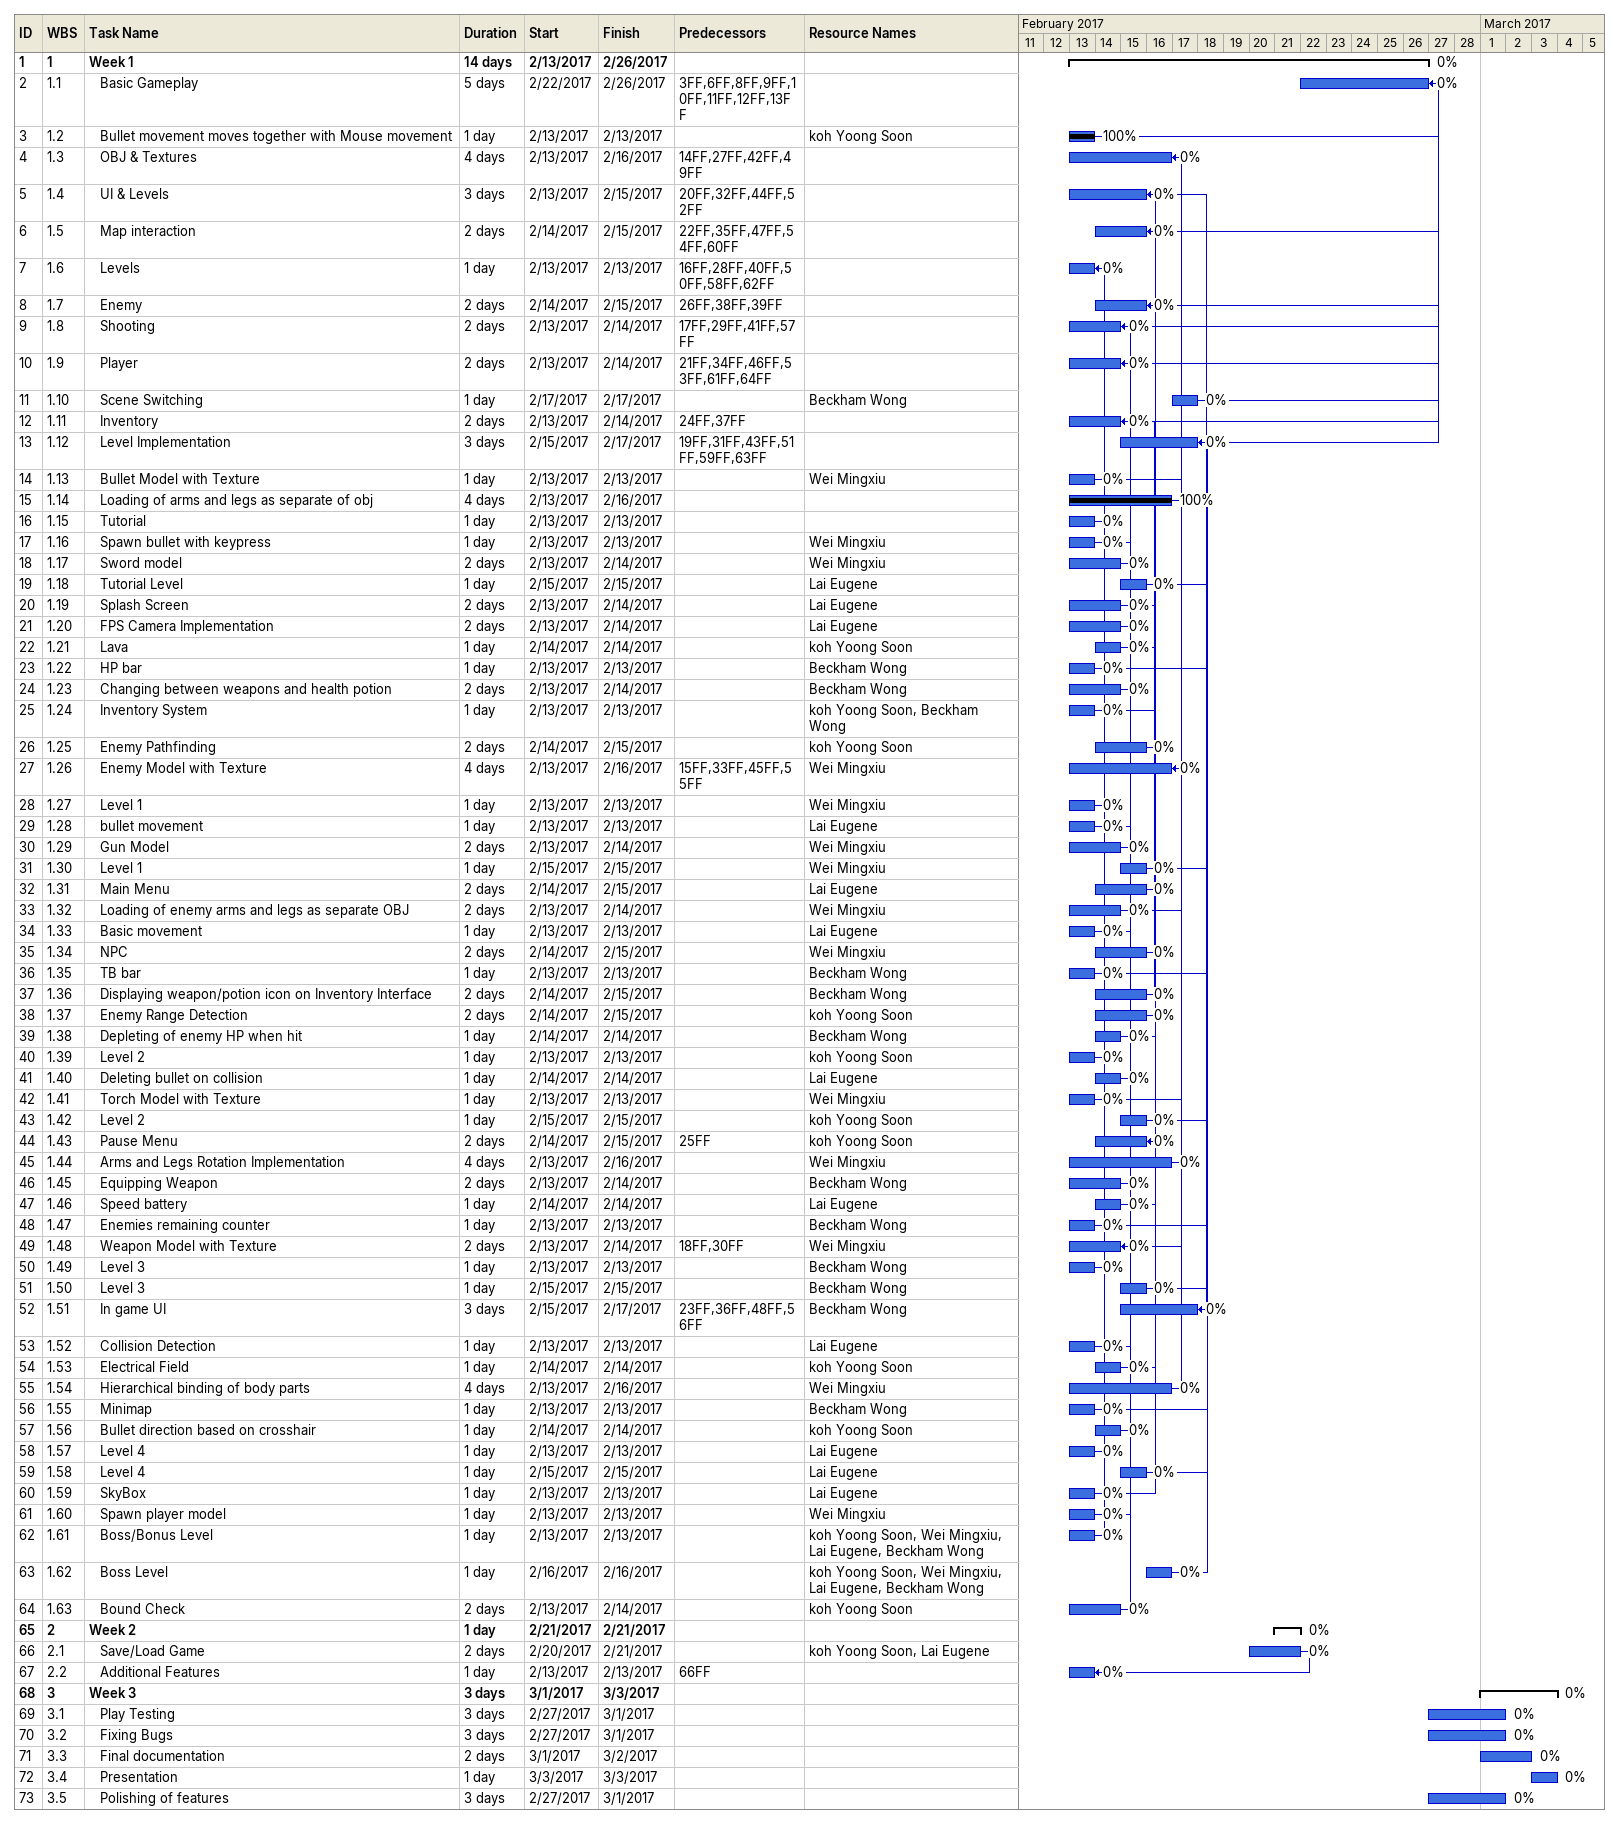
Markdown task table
| ID | WBS | Task | Duration | Start | Finish | Predecessors | Resources | % complete |
|---|---|---|---|---|---|---|---|---|
| 1 | 1 | **Week 1** | 14d | 2017-02-13 | 2017-02-26 |  |  | 0 |
| 2 | 1.1 | Basic Gameplay | 5d | 2017-02-22 | 2017-02-26 | 3FF, 6FF, 8FF, 9FF, 10FF, 11FF, 12FF, 13FF |  | 0 |
| 3 | 1.2 | Bullet movement moves together with Mouse movement | 1d | 2017-02-13 | 2017-02-13 |  | koh Yoong Soon | 100 |
| 4 | 1.3 | OBJ & Textures | 4d | 2017-02-13 | 2017-02-16 | 14FF, 27FF, 42FF, 49FF |  | 0 |
| 5 | 1.4 | UI & Levels | 3d | 2017-02-13 | 2017-02-15 | 20FF, 32FF, 44FF, 52FF |  | 0 |
| 6 | 1.5 | Map interaction | 2d | 2017-02-14 | 2017-02-15 | 22FF, 35FF, 47FF, 54FF, 60FF |  | 0 |
| 7 | 1.6 | Levels | 1d | 2017-02-13 | 2017-02-13 | 16FF, 28FF, 40FF, 50FF, 58FF, 62FF |  | 0 |
| 8 | 1.7 | Enemy | 2d | 2017-02-14 | 2017-02-15 | 26FF, 38FF, 39FF |  | 0 |
| 9 | 1.8 | Shooting | 2d | 2017-02-13 | 2017-02-14 | 17FF, 29FF, 41FF, 57FF |  | 0 |
| 10 | 1.9 | Player | 2d | 2017-02-13 | 2017-02-14 | 21FF, 34FF, 46FF, 53FF, 61FF, 64FF |  | 0 |
| 11 | 1.10 | Scene Switching | 1d | 2017-02-17 | 2017-02-17 |  | Beckham Wong | 0 |
| 12 | 1.11 | Inventory | 2d | 2017-02-13 | 2017-02-14 | 24FF, 37FF |  | 0 |
| 13 | 1.12 | Level Implementation | 3d | 2017-02-15 | 2017-02-17 | 19FF, 31FF, 43FF, 51FF, 59FF, 63FF |  | 0 |
| 14 | 1.13 | Bullet Model with Texture | 1d | 2017-02-13 | 2017-02-13 |  | Wei Mingxiu | 0 |
| 15 | 1.14 | Loading of arms and legs as separate of obj | 4d | 2017-02-13 | 2017-02-16 |  |  | 100 |
| 16 | 1.15 | Tutorial | 1d | 2017-02-13 | 2017-02-13 |  |  | 0 |
| 17 | 1.16 | Spawn bullet with keypress | 1d | 2017-02-13 | 2017-02-13 |  | Wei Mingxiu | 0 |
| 18 | 1.17 | Sword model | 2d | 2017-02-13 | 2017-02-14 |  | Wei Mingxiu | 0 |
| 19 | 1.18 | Tutorial Level | 1d | 2017-02-15 | 2017-02-15 |  | Lai Eugene | 0 |
| 20 | 1.19 | Splash Screen | 2d | 2017-02-13 | 2017-02-14 |  | Lai Eugene | 0 |
| 21 | 1.20 | FPS Camera Implementation | 2d | 2017-02-13 | 2017-02-14 |  | Lai Eugene | 0 |
| 22 | 1.21 | Lava | 1d | 2017-02-14 | 2017-02-14 |  | koh Yoong Soon | 0 |
| 23 | 1.22 | HP bar | 1d | 2017-02-13 | 2017-02-13 |  | Beckham Wong | 0 |
| 24 | 1.23 | Changing between weapons and health potion | 2d | 2017-02-13 | 2017-02-14 |  | Beckham Wong | 0 |
| 25 | 1.24 | Inventory System | 1d | 2017-02-13 | 2017-02-13 |  | koh Yoong Soon, Beckham Wong | 0 |
| 26 | 1.25 | Enemy Pathfinding | 2d | 2017-02-14 | 2017-02-15 |  | koh Yoong Soon | 0 |
| 27 | 1.26 | Enemy Model with Texture | 4d | 2017-02-13 | 2017-02-16 | 15FF, 33FF, 45FF, 55FF | Wei Mingxiu | 0 |
| 28 | 1.27 | Level 1 | 1d | 2017-02-13 | 2017-02-13 |  | Wei Mingxiu | 0 |
| 29 | 1.28 | bullet movement | 1d | 2017-02-13 | 2017-02-13 |  | Lai Eugene | 0 |
| 30 | 1.29 | Gun Model | 2d | 2017-02-13 | 2017-02-14 |  | Wei Mingxiu | 0 |
| 31 | 1.30 | Level 1 | 1d | 2017-02-15 | 2017-02-15 |  | Wei Mingxiu | 0 |
| 32 | 1.31 | Main Menu | 2d | 2017-02-14 | 2017-02-15 |  | Lai Eugene | 0 |
| 33 | 1.32 | Loading of enemy arms and legs as separate OBJ | 2d | 2017-02-13 | 2017-02-14 |  | Wei Mingxiu | 0 |
| 34 | 1.33 | Basic movement | 1d | 2017-02-13 | 2017-02-13 |  | Lai Eugene | 0 |
| 35 | 1.34 | NPC | 2d | 2017-02-14 | 2017-02-15 |  | Wei Mingxiu | 0 |
| 36 | 1.35 | TB bar | 1d | 2017-02-13 | 2017-02-13 |  | Beckham Wong | 0 |
| 37 | 1.36 | Displaying weapon/potion icon on Inventory Interface | 2d | 2017-02-14 | 2017-02-15 |  | Beckham Wong | 0 |
| 38 | 1.37 | Enemy Range Detection | 2d | 2017-02-14 | 2017-02-15 |  | koh Yoong Soon | 0 |
| 39 | 1.38 | Depleting of enemy HP when hit | 1d | 2017-02-14 | 2017-02-14 |  | Beckham Wong | 0 |
| 40 | 1.39 | Level 2 | 1d | 2017-02-13 | 2017-02-13 |  | koh Yoong Soon | 0 |
| 41 | 1.40 | Deleting bullet on collision | 1d | 2017-02-14 | 2017-02-14 |  | Lai Eugene | 0 |
| 42 | 1.41 | Torch Model with Texture | 1d | 2017-02-13 | 2017-02-13 |  | Wei Mingxiu | 0 |
| 43 | 1.42 | Level 2 | 1d | 2017-02-15 | 2017-02-15 |  | koh Yoong Soon | 0 |
| 44 | 1.43 | Pause Menu | 2d | 2017-02-14 | 2017-02-15 | 25FF | koh Yoong Soon | 0 |
| 45 | 1.44 | Arms and Legs Rotation Implementation | 4d | 2017-02-13 | 2017-02-16 |  | Wei Mingxiu | 0 |
| 46 | 1.45 | Equipping Weapon | 2d | 2017-02-13 | 2017-02-14 |  | Beckham Wong | 0 |
| 47 | 1.46 | Speed battery | 1d | 2017-02-14 | 2017-02-14 |  | Lai Eugene | 0 |
| 48 | 1.47 | Enemies remaining counter | 1d | 2017-02-13 | 2017-02-13 |  | Beckham Wong | 0 |
| 49 | 1.48 | Weapon Model with Texture | 2d | 2017-02-13 | 2017-02-14 | 18FF, 30FF | Wei Mingxiu | 0 |
| 50 | 1.49 | Level 3 | 1d | 2017-02-13 | 2017-02-13 |  | Beckham Wong | 0 |
| 51 | 1.50 | Level 3 | 1d | 2017-02-15 | 2017-02-15 |  | Beckham Wong | 0 |
| 52 | 1.51 | In game UI | 3d | 2017-02-15 | 2017-02-17 | 23FF, 36FF, 48FF, 56FF | Beckham Wong | 0 |
| 53 | 1.52 | Collision Detection | 1d | 2017-02-13 | 2017-02-13 |  | Lai Eugene | 0 |
| 54 | 1.53 | Electrical Field | 1d | 2017-02-14 | 2017-02-14 |  | koh Yoong Soon | 0 |
| 55 | 1.54 | Hierarchical binding of body parts | 4d | 2017-02-13 | 2017-02-16 |  | Wei Mingxiu | 0 |
| 56 | 1.55 | Minimap | 1d | 2017-02-13 | 2017-02-13 |  | Beckham Wong | 0 |
| 57 | 1.56 | Bullet direction based on crosshair | 1d | 2017-02-14 | 2017-02-14 |  | koh Yoong Soon | 0 |
| 58 | 1.57 | Level 4 | 1d | 2017-02-13 | 2017-02-13 |  | Lai Eugene | 0 |
| 59 | 1.58 | Level 4 | 1d | 2017-02-15 | 2017-02-15 |  | Lai Eugene | 0 |
| 60 | 1.59 | SkyBox | 1d | 2017-02-13 | 2017-02-13 |  | Lai Eugene | 0 |
| 61 | 1.60 | Spawn player model | 1d | 2017-02-13 | 2017-02-13 |  | Wei Mingxiu | 0 |
| 62 | 1.61 | Boss/Bonus Level | 1d | 2017-02-13 | 2017-02-13 |  | koh Yoong Soon, Wei Mingxiu, Lai Eugene, Beckham Wong | 0 |
| 63 | 1.62 | Boss Level | 1d | 2017-02-16 | 2017-02-16 |  | koh Yoong Soon, Wei Mingxiu, Lai Eugene, Beckham Wong | 0 |
| 64 | 1.63 | Bound Check | 2d | 2017-02-13 | 2017-02-14 |  | koh Yoong Soon | 0 |
| 65 | 2 | **Week 2** | 1d | 2017-02-21 | 2017-02-21 |  |  | 0 |
| 66 | 2.1 | Save/Load Game | 2d | 2017-02-20 | 2017-02-21 |  | koh Yoong Soon, Lai Eugene | 0 |
| 67 | 2.2 | Additional Features | 1d | 2017-02-13 | 2017-02-13 | 66FF |  | 0 |
| 68 | 3 | **Week 3** | 3d | 2017-03-01 | 2017-03-03 |  |  | 0 |
| 69 | 3.1 | Play Testing | 3d | 2017-02-27 | 2017-03-01 |  |  | 0 |
| 70 | 3.2 | Fixing Bugs | 3d | 2017-02-27 | 2017-03-01 |  |  | 0 |
| 71 | 3.3 | Final documentation | 2d | 2017-03-01 | 2017-03-02 |  |  | 0 |
| 72 | 3.4 | Presentation | 1d | 2017-03-03 | 2017-03-03 |  |  | 0 |
| 73 | 3.5 | Polishing of features | 3d | 2017-02-27 | 2017-03-01 |  |  | 0 |
